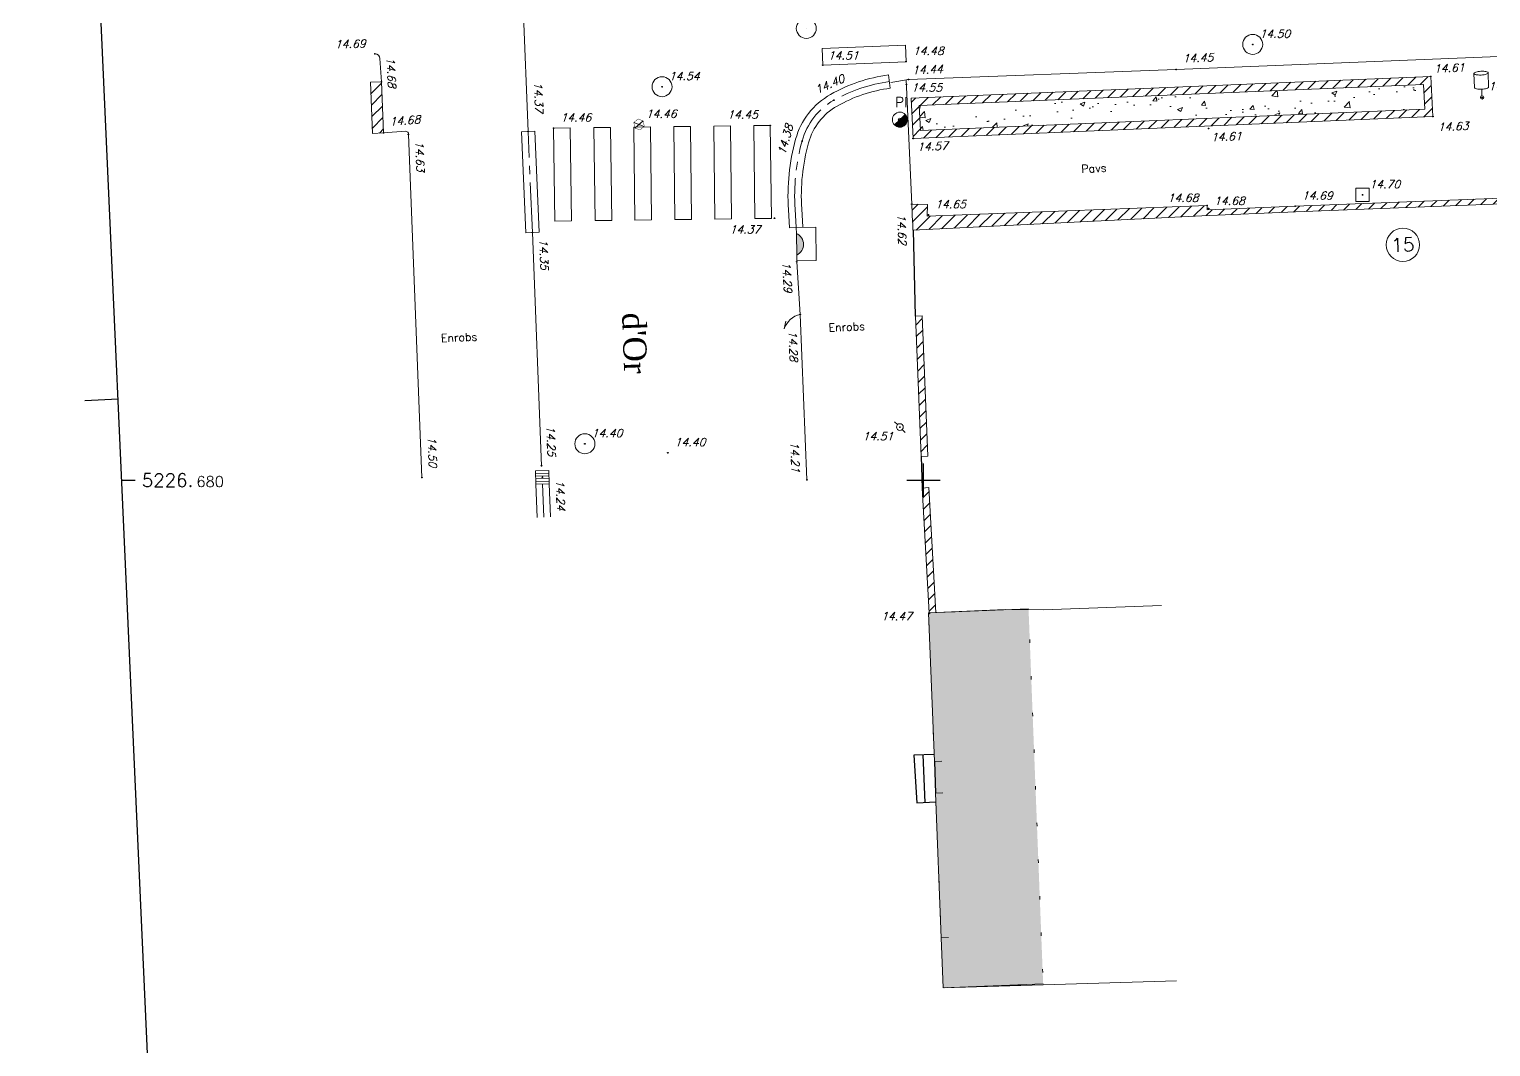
# Model space of a CAD drawing. Header units: metres. Extents: x 1373359 to 1376054, y 5226623 to 5228666.
# Drawn here: x 1375193.18 to 1375237.01, y 5226663.01 to 5226693.53 of the extents above; entities that cross this region are included whole.
import ezdxf
from ezdxf.enums import TextEntityAlignment as Align

# ---------------------------------------------------------------- set-up
doc = ezdxf.new("R2010")
doc.units = ezdxf.units.M
doc.header["$LTSCALE"] = 2
doc.header["$PDMODE"] = 32
doc.header["$PDSIZE"] = 0.02
doc.linetypes.add('AXES2', pattern=[1.125, 0.75, -0.125, 0.125, -0.125])
doc.linetypes.add('POINTILLE', pattern=[0.25, 0, -0.25])
doc.layers.get('0').update_dxf_attribs({"color": 6})
for name, color, linetype, lineweight in [('ASSEP_P_--GC--', 5, 'Continuous', 9), ('ASSEP_P_AFFRON', 5, 'Continuous', 0), ('ASSEP_P_AV--RC', 5, 'Continuous', 9), ('ASSEP_P_SENS', 5, 'Continuous', 0), ('ASSEU_P_AFFCAR', 124, 'Continuous', 9), ('ASSEU_P_AFFRON', 124, 'Continuous', 9), ('CAD_L_PARCELLE', 253, 'Continuous', 0), ('EAU_P_BCH', 4, 'Continuous', 9), ('EAU_P_BCR', 4, 'Continuous', 9), ('EAU_P_PI', 4, 'Continuous', 9), ('EV_F_TEXNATSOL', 7, 'Continuous', 0), ('FDP_F_BATI', 7, 'Continuous', 9), ('FDP_F_TBATNUM', 7, 'Continuous', 9), ('FDP_L_BATI', 7, 'Continuous', 9), ('FDP_L_HAIE', 3, 'Continuous', 9), ('FDP_L_MURPLEIN', 7, 'Continuous', 9), ('MOB_P_CORBEIL', 7, 'Continuous', 9), ('MOB_P_JARDINIE', 7, 'Continuous', 9), ('SIGH_F_PIETON', 7, 'Continuous', 9), ('VOIE_F_TEXNOM', 7, 'Continuous', 0), ('VOIE_L_BORDREV', 252, 'Continuous', 0), ('VOIE_L_BORDURE', 7, 'Continuous', 9)]:
    doc.layers.add(name, color=color, linetype=linetype, lineweight=lineweight)
for name, color, linetype in [('FDP_P_SEUILPIE', 7, 'Continuous'), ('MEP_F_CADRE', 7, 'Continuous'), ('MEP_F_CARRO', 7, 'Continuous'), ('MEP_F_TEXCARRO', 7, 'Continuous'), ('TopoAlt', 7, 'Continuous'), ('Topojis', 7, 'Continuous')]:
    doc.layers.add(name, color=color, linetype=linetype)
doc.styles.get("Standard").update_dxf_attribs({"font": 'romans.shx'})
doc.styles.add('TNR', font='TIMES.TTF', dxfattribs={"width": 0.9990000000000001})

# ---------------------------------------------------------------- blocks, each defined once
blk = doc.blocks.new('Tcpoint')
at = {"color": 0}
blk.add_point((0, 0), dxfattribs=at)
at = {"layer": 'TopoAlt'}
blk.add_attdef('ALT', (0.2, 0.2), '', height=0.24, dxfattribs=at)
blk = doc.blocks.new('u014')
at = {"color": 0}
blk.add_line((0, 0), (0, 0), dxfattribs=at)
blk.add_circle((0, 0), 0.3, dxfattribs=at)
blk = doc.blocks.new('CB020')
at = {"color": 0}
for p, q in [((-0.2121320343559603, 0.7286207031164622), (-0.2121320343559603, 0.3043566344045416)), ((0.2121320343559603, 0.3043566344045416), (0.2121320343559603, 0.7286207031164622)), ((0, 0.2475941356434816), (0, 0.049999999999983))]:
    blk.add_line(p, q, dxfattribs=at)
blk.add_lwpolyline([(-0.2121320343559603, 0.7286207031164622, 0.2546070259411211), (-0.203103297985308, 0.712039363947156, 0.0781838865440273), (-0.1500000000000057, 0.6884835553254192, 0.0377856375443553), (-0.0872342982138719, 0.6766777840298773, 0.0276032909903461), (0, 0.6718582043554023, 0.0276032909902828), (0.087234298213815, 0.676677784029863, 0.0377856375443278), (0.1500000000000057, 0.6884835553254192, 0.078183886543828), (0.2031032979853649, 0.712039363947156, 0.2546070259397133), (0.2121320343559603, 0.7286207031164622, 0.2546070259397133), (0.2031032979853649, 0.7452020422857686, 0.0781838865438275), (0.1500000000000057, 0.7687578509075053, 0.0377856375442318), (0.0872342982139571, 0.7805636222030472, 0.0276032909903192), (0, 0.7853832018775222, 0.0276032909903192), (-0.0872342982139571, 0.7805636222030472, 0.0377856375442313), (-0.1500000000000057, 0.7687578509075053, 0.0781838865438281), (-0.2031032979853649, 0.7452020422857686, 0.2546070259397133)], format="xyb", close=True, dxfattribs=at)
blk.add_circle((0, 0), 0.0500000000000007, dxfattribs=at)
for centre, radius, start, end in [((-0.1923917919529856, 0.3043566344045416), 0.0197402424029747, 180, 237.1376352018888), ((-0.1016902562190864, 0.444762000617331), 0.1868941698047382, 237.1376352015469, 255.0196853153949), ((-0.040618494593474, 0.6729985532377754), 0.4231602994554357, 255.0196853153972, 263.6753977021424), ((0, 1.039473474575331), 0.7918793389318495, 263.6753977020961, 270), ((0, 1.039473474576624), 0.7918793389331427, 270, 276.3246022978894), ((0.0406184945932751, 0.6729985532384433), 0.4231602994561313, 276.3246022978665, 284.9803146846055), ((0.1016902562189159, 0.4447620006179563), 0.1868941698053856, 284.9803146846061, 302.8623647984077), ((0.1923917919529288, 0.3043566344045416), 0.0197402424030327, 302.8623647983884, 0)]:
    blk.add_arc(centre, radius, start, end, dxfattribs=at)
blk = doc.blocks.new('CB014')
at = {"color": 0}
blk.add_line((0, 0), (0, 0), dxfattribs=at)
blk.add_lwpolyline([(-0.2, -0.2), (-0.2, 0.2), (0.2, 0.2), (0.2, -0.2)], close=True, dxfattribs=at)
blk = doc.blocks.new('szpoint')
at = {"color": 0}
blk.add_point((0, 0), dxfattribs=at)
blk = doc.blocks.new('a005')
at = {"color": 0, "const_width": 0.225}
blk.add_lwpolyline([(0.079667, 0.079432, -0.991398), (-0.079667, -0.079432, -0.6234810000000001)], format="xyb", dxfattribs=at)
at = {"color": 0}
for points in [[(-0.159334, -0.158863), (0, 0)], [(0, 0), (0.159334, 0.158863)]]:
    blk.add_lwpolyline(points, dxfattribs=at)
for radius in [0.225, 0.048726]:
    blk.add_circle((0, 0), radius, dxfattribs=at)
blk.add_text('PI', height=0.3, dxfattribs=at).set_placement((-0.142677, 0.374719))
blk = doc.blocks.new('CB019')
at = {"color": 0}
for p, q in [((-0.1562534288174554, -0.056756479490694), (0.1562534288174476, 0.0567564794906911)), ((-0.1258872885936226, 0.1085763443478142), (0.1258872885936288, -0.1085763443478196))]:
    blk.add_line(p, q, dxfattribs=at)
at = {"color": 0, "const_width": 0.012}
blk.add_lwpolyline([(-0.03014217657421, -0.1641134214925594), (0.1258872885936288, -0.1085763443478196), (0.1562534288174476, 0.0567564794906911), (0.0301421765742162, 0.164113421492554), (-0.1258872885936226, 0.1085763443478142), (-0.1562534288174554, -0.056756479490694)], close=True, dxfattribs=at)
blk = doc.blocks.new('CB008')
blk.add_hatch(color=0).paths.add_polyline_path([(0.1744186046506894, 3.173e-12), (0.8255813953582071, 5.2878e-12, 0.6420373032791394)])
at = {"color": 0}
for points in [[(0, 0.5856522521578525), (0.9999999999978842, 0.5856522521578525)], [(2.1148e-12, 0), (2.1148e-12, 0.5856522521578525)], [(1, -1.0574e-12), (1, 0.5856522521567947)], [(0, 0), (0.1744186046460223, 3.173e-12)], [(0.1744186046460223, 3.173e-12), (0.8255813953582071, 5.2878e-12)], [(0.8255813953582071, 5.2878e-12), (0.9999999999978842, -1.0574e-12)]]:
    blk.add_lwpolyline(points, dxfattribs=at)
blk.add_arc((0.5000000000052874, -0.1490356317121702), 0.3580710327879629, 24.59604716567143, 155.4039528350278, dxfattribs=at)
blk = doc.blocks.new('CB011')
at = {"color": 0, "flags": 128}
blk.add_lwpolyline([(2.1146e-12, 1e-16, 0.2637019758232769), (-0.6023337833135473, 0.2372629954025526), (-0.3736671554424475, 0.3004637960775582)], format="xyb", dxfattribs=at)
blk = doc.blocks.new('a001')
at = {"color": 0}
for points in [[(0.160355, 0.160355), (0.070711, 0.070711)], [(-0.070711, -0.070711), (-0.160355, -0.160355)]]:
    blk.add_lwpolyline(points, dxfattribs=at)
blk.add_circle((0, 0), 0.1, dxfattribs=at)
blk = doc.blocks.new('CB006')
at = {"color": 0}
for p, q in [((-0.039996, 0.19998), (-0.039996, -0.19998)), ((0.039996, 0.19998), (0.039996, -0.19998)), ((0.039996, -0.19998), (0.039996, -0.19998))]:
    blk.add_line(p, q, dxfattribs=at)
for points in [[(-0.19998, -0.19998), (0.19998, -0.19998), (0.19998, 0.19998), (-0.19998, 0.19998), (-0.19998, -0.19998)], [(-0.119988, 0.19998), (-0.119988, -0.19998)], [(0.119988, 0.19998), (0.119988, -0.19998)]]:
    blk.add_lwpolyline(points, dxfattribs=at)
blk.add_point((0, 0), dxfattribs=at)

msp = doc.modelspace()

# ---------------------------------------------------------------- hatches: boundary and pattern name
at = {"layer": 'FDP_F_BATI'}
msp.add_hatch(color=9, dxfattribs=at).paths.add_polyline_path([(1375223.15018987, 5226676.141823376), (1375220.152460658, 5226676.025120447), (1375220.326121235, 5226671.56315686), (1375220.363108467, 5226670.612822111), (1375220.531980031, 5226666.273905466), (1375220.590377753, 5226664.773458375), (1375223.588108157, 5226664.890130682)])
at = {"layer": 'FDP_L_HAIE'}
h = msp.add_hatch(dxfattribs=at)
h.set_pattern_fill('AR-CONC', color=256, scale=0.008, style=0)
h.set_pattern_definition([(50, (1375219.868597483, 5226690.491336435), (1.457477351968032, -0.1275126843112247), [0.1524, -1.6764]), (355, (1375219.868597483, 5226690.491336435), (-0.2819426078053359, 1.528453143057439), [0.12192, -1.341119999999999]), (100.451, (1375219.990053482, 5226690.480710434), (1.175540013327673, 1.400933502562335), [0.12952, -1.424719999999999]), (46.1842, (1375219.868597483, 5226690.897736435), (2.168632327137039, -0.3363386234618172), [0.2286, -2.5146]), (96.6356, (1375220.049316683, 5226690.869708435), (1.899233875729897, 1.979404447120393), [0.19428, -2.13708]), (351.184, (1375219.868597483, 5226690.897736435), (1.899236846511471, 1.979400942884781), [0.18288, -2.01168]), (21, (1375220.071797482, 5226690.796136436), (1.212919038683066, -0.8181241481341), [0.1524, -1.6764]), (326, (1375220.071797482, 5226690.796136436), (0.4944162267811766, 1.473503728978554), [0.12192, -1.341119999999999]), (71.4514, (1375220.172873482, 5226690.727959635), (1.707331926160995, 0.6553828617284596), [0.12952, -1.424719999999999]), (37.5, (1375219.868597483, 5226690.491336435), (0.0247088260047345, 0.6764403109852248), [0, -1.324864, 0, -1.361439999999999, 0, -1.3462]), (7.499999999999999, (1375219.868597483, 5226690.491336435), (0.534557300082446, 0.801444598544956), [0, -0.776224, 0, -1.294383999999999, 0, -0.5130800000000001]), (327.5, (1375219.415461482, 5226690.491336435), (1.084724761334971, -0.0458299519413877), [0, -0.508, 0, -1.58496, 0, -2.10312]), (317.5, (1375219.212261482, 5226690.491336435), (1.185033451088144, 0.2034119282666641), [0, -0.6604, 0, -1.052575999999999, 0, -1.49352])])
h.paths.add_polyline_path([(1375234.995041388, 5226691.873728911), (1375219.868597483, 5226691.241584773), (1375219.906244001, 5226690.491336435), (1375235.035681781, 5226691.133488818)])
at = {"layer": 'FDP_L_MURPLEIN'}
h = msp.add_hatch(dxfattribs=at)
h.set_pattern_fill('ANSI31', color=256, scale=0.08, style=0)
h.set_pattern_definition([(45, (1375203.313853198, 5226690.405834815), (-0.179605122421383, 0.1796051224213831), [])])
h.paths.add_polyline_path([(1375203.741340999, 5226691.954719999), (1375203.411674177, 5226691.939894813), (1375203.480661177, 5226690.405834815), (1375203.810328, 5226690.42066)])
h = msp.add_hatch(dxfattribs=at)
h.set_pattern_fill('ANSI31', color=256, scale=0.08, style=0)
h.set_pattern_definition([(45, (1375219.651095, 5226687.734304859), (-0.179605122421383, 0.1796051224213831), [])])
h.paths.add_polyline_path([(1375219.671783507, 5226687.734304858), (1375219.651095, 5226688.281708999), (1375220.120902, 5226688.272719), (1375220.114174466, 5226687.921145883), (1375228.503692, 5226688.238218001), (1375228.508686974, 5226688.110173856), (1375231.146588, 5226688.218779001), (1375237.072365955, 5226688.453320295), (1375243.778735186, 5226688.70839574), (1375243.785196431, 5226688.538518572), (1375237.078958234, 5226688.28344811), (1375231.153446234, 5226688.048917342), (1375228.345457114, 5226687.933309497), (1375219.680553168, 5226687.502265473)])
h = msp.add_hatch(dxfattribs=at)
h.set_pattern_fill('ANSI31', color=256, scale=0.08, style=0)
h.set_pattern_definition([(45, (1375219.76057579, 5226676.025884811), (-0.179605122421383, 0.1796051224213831), [])])
h.paths.add_polyline_path([(1375219.960418033, 5226684.928228586), (1375219.76057579, 5226684.92028643), (1375219.927786158, 5226680.712902719), (1375220.127628401, 5226680.720844875)])
h.paths.add_polyline_path([(1375220.160325238, 5226679.778911694), (1375219.960643828, 5226679.767627429), (1375220.172094734, 5226676.025884811), (1375220.371974096, 5226676.033666202)])
at = {"layer": 'MOB_P_JARDINIE'}
h = msp.add_hatch(dxfattribs=at)
h.set_pattern_fill('ANSI31', color=256, scale=0.08, style=0)
h.set_pattern_definition([(45, (1375219.627263, 5226690.251865001), (-0.179605122421383, 0.1796051224213831), [])])
h.paths.add_polyline_path([(1375235.212251, 5226692.113007), (1375219.627263, 5226691.461699998), (1375219.687971, 5226690.251865001), (1375235.278102, 5226690.913571001)])
h.paths.add_polyline_path([(1375234.995041388, 5226691.873728911), (1375235.035681781, 5226691.133488819), (1375219.906244001, 5226690.491336436), (1375219.868597483, 5226691.241584773)], flags=16)

# ---------------------------------------------------------------- linework, layer by layer
at = {"layer": 'CAD_L_PARCELLE', "flags": 128}
for points, elevation in [([(1375220.152460658, 5226676.025120447), (1375222.444774402, 5226676.121972293), (1375223.590488894, 5226676.113112874), (1375227.137680731, 5226676.243290811)], -0.5220000000000004), ([(1375220.590377753, 5226664.773458374), (1375227.587510738, 5226664.985001973)], -0.1159999999999997)]:
    msp.add_lwpolyline(points, dxfattribs=dict(at, elevation=elevation))
at = {"layer": 'FDP_F_BATI', "color": 255, "linetype": 'POINTILLE', "ltscale": 2, "elevation": -0.5220000000000004, "flags": 128}
msp.add_lwpolyline([(1375223.150189869, 5226676.141823374), (1375220.152460658, 5226676.025120447), (1375220.326121235, 5226671.56315686), (1375220.363108467, 5226670.612822111), (1375220.531980031, 5226666.273905466), (1375220.590377753, 5226664.773458374), (1375223.588108157, 5226664.890130682)], close=True, dxfattribs=at)
at = {"layer": 'FDP_F_TBATNUM'}
msp.add_circle((1375234.377818888, 5226687.064040482), 0.49880264256791, dxfattribs=at)
at = {"layer": 'FDP_L_BATI', "flags": 128}
for points, elevation in [([(1375223.150189869, 5226676.141823374), (1375220.152460658, 5226676.025120447), (1375220.326121235, 5226671.56315686)], -0.5220000000000004), ([(1375220.152460658, 5226676.025120447), (1375220.326121235, 5226671.56315686), (1375220.545925992, 5226671.571770545)], -0.5220000000000004), ([(1375220.545925992, 5226671.571770545), (1375220.326121235, 5226671.56315686)], -0.1129999999999995), ([(1375220.582945003, 5226670.621363663), (1375220.363108467, 5226670.612822111), (1375220.531980031, 5226666.273905466)], -0.1159999999999997), ([(1375220.531980031, 5226666.273905466), (1375220.590377753, 5226664.773458374), (1375223.588108157, 5226664.890130682)], -0.1159999999999997)]:
    msp.add_lwpolyline(points, dxfattribs=dict(at, elevation=elevation))
at = {"layer": 'FDP_L_MURPLEIN', "flags": 128}
msp.add_lwpolyline([(1375203.741341, 5226691.954719999), (1375203.810328, 5226690.42066), (1375203.480661177, 5226690.405834814), (1375203.411674178, 5226691.939894814)], close=True, dxfattribs=at)
msp.add_lwpolyline([(1375219.671783507, 5226687.734304858), (1375219.651095, 5226688.281708999), (1375220.120902, 5226688.272719), (1375220.114174466, 5226687.921145883), (1375228.503692, 5226688.238218001), (1375228.508686974, 5226688.110173856), (1375231.146588, 5226688.218779001), (1375237.072365955, 5226688.453320295), (1375243.778735186, 5226688.70839574), (1375243.785196431, 5226688.538518572), (1375237.078958234, 5226688.28344811), (1375231.153446234, 5226688.048917342), (1375228.345457114, 5226687.933309497), (1375219.680553168, 5226687.502265473), (1375219.676189226, 5226687.734471368)], dxfattribs=at)
for points, elevation in [([(1375219.960418033, 5226684.928228586), (1375219.76057579, 5226684.92028643), (1375219.927786158, 5226680.712902719), (1375220.127628401, 5226680.720844875)], -0.4329999999999999), ([(1375220.160325238, 5226679.778911694), (1375219.960643828, 5226679.767627429), (1375220.172094734, 5226676.025884811), (1375220.371974096, 5226676.033666202)], -0.4550000000000001)]:
    msp.add_lwpolyline(points, close=True, dxfattribs=dict(at, elevation=elevation))
at = {"layer": 'FDP_L_MURPLEIN', "elevation": -0.3729999999999993, "flags": 128}
msp.add_lwpolyline([(1375220.751861572, 5226666.282463303), (1375220.531980031, 5226666.273905466)], dxfattribs=at)
at = {"layer": 'FDP_P_SEUILPIE', "flags": 128}
for points, elevation in [([(1375219.76057579, 5226684.92028643), (1375219.700104876, 5226687.504817195)], -0.3710000000000004), ([(1375219.927786158, 5226680.712902719), (1375219.960643828, 5226679.767627429)], -0.4329999999999999), ([(1375220.31779179, 5226671.777170199), (1375219.706073964, 5226671.753322333), (1375219.795295095, 5226670.326607369), (1375220.373372229, 5226670.349109232)], -0.4625000000000004), ([(1375220.046386167, 5226670.337710238), (1375219.994164916, 5226671.76455358)], -0.3070000000000004), ([(1375220.326121235, 5226671.56315686), (1375220.363108467, 5226670.612822111)], -0.5220000000000004)]:
    msp.add_lwpolyline(points, dxfattribs=dict(at, elevation=elevation))
at = {"layer": 'MEP_F_CADRE', "flags": 128}
msp.add_lwpolyline([(1375193.19225885, 5226741.779794561), (1375276.097804632, 5226745.506518547), (1375273.475288545, 5226803.847605349), (1375440.306821014, 5226811.346923612), (1375448.219275371, 5226635.32467199), (1375198.471472275, 5226624.098147647), (1375193.181534004, 5226741.779312464)], dxfattribs=at)
at = {"layer": 'MEP_F_CARRO'}
for p, q in [((1375220, 5226679.5), (1375220, 5226680.499999999)), ((1375219.5, 5226680), (1375220.5, 5226680))]:
    msp.add_line(p, q, dxfattribs=at)
at = {"layer": 'MEP_F_TEXCARRO'}
msp.add_line((1375195.958603299, 5226680), (1375196.358603299, 5226680), dxfattribs=at)
at = {"layer": 'MEP_F_TEXCARRO', "flags": 128}
msp.add_lwpolyline([(1375194.849964976, 5226682.394328352), (1375195.848956189, 5226682.439234449)], dxfattribs=at)
at = {"layer": 'MOB_P_JARDINIE', "flags": 128}
for points in [[(1375235.212251, 5226692.113007), (1375235.278102, 5226690.913570999), (1375219.687971, 5226690.251865001), (1375219.627263, 5226691.461699999)], [(1375234.995041388, 5226691.873728911), (1375235.035681781, 5226691.133488818), (1375219.906244001, 5226690.491336436), (1375219.868597483, 5226691.241584773)]]:
    msp.add_lwpolyline(points, close=True, dxfattribs=at)
at = {"layer": 'SIGH_F_PIETON', "flags": 128}
msp.add_lwpolyline([(1375216.956207883, 5226692.954103413), (1375216.976343, 5226692.454509), (1375219.478120033, 5226692.555337938), (1375219.457984916, 5226693.05493235), (1375216.956207883, 5226692.954103413)], dxfattribs=at)
at = {"layer": 'SIGH_F_PIETON'}
for points in [[(1375208.944091257, 5226687.772972933), (1375208.907932, 5226690.562883), (1375209.40789001, 5226690.569362818), (1375209.444049268, 5226687.779452751)], [(1375210.648748089, 5226687.795066523), (1375210.148790079, 5226687.788586705), (1375210.112630821, 5226690.578496771), (1375210.612588832, 5226690.584976591)], [(1375211.847447414, 5226687.810602535), (1375211.347489404, 5226687.804122717), (1375211.311330146, 5226690.594032784), (1375211.811288157, 5226690.600512603)], [(1375212.546188729, 5226687.81965873), (1375212.510029471, 5226690.609568796), (1375213.009987482, 5226690.616048614), (1375213.04614674, 5226687.826138547)], [(1375213.744888054, 5226687.835194741), (1375213.708728797, 5226690.625104809), (1375214.208686807, 5226690.631584626), (1375214.244846064, 5226687.84167456)], [(1375214.907428122, 5226690.64064082), (1375215.401473, 5226690.647044001), (1375215.437632257, 5226687.857133933), (1375214.943587379, 5226687.850730753)]]:
    msp.add_lwpolyline(points, close=True, dxfattribs=at)
at = {"layer": 'VOIE_L_BORDREV', "flags": 128}
msp.add_lwpolyline([(1375219.651095, 5226688.281708999), (1375219.48009125, 5226692.010841286)], dxfattribs=at)
at = {"layer": 'VOIE_L_BORDURE', "flags": 128}
for points in [[(1375208.145079, 5226690.464897), (1375207.844624, 5226697.953692999), (1375207.40133091, 5226710.191936778)], [(1375249.36993, 5226693.170997), (1375238.737311, 5226692.773684), (1375227.578589, 5226692.326163), (1375219.551249, 5226692.022505999), (1375219.019697, 5226691.93537)], [(1375208.544249, 5226680.437711999), (1375208.271351, 5226687.432753999)], [(1375216.199004, 5226686.554845), (1375216.301691, 5226684.977436999), (1375216.505012, 5226680.011395)]]:
    msp.add_lwpolyline(points, dxfattribs=at)
for points in [[(1375203.550226, 5226692.790236, -0.4040907157109199), (1375203.700535, 5226692.651809001), (1375203.741341, 5226691.954719999)], [(1375203.810328, 5226690.42066), (1375204.462546, 5226690.471807001, -0.4868848232793723), (1375204.552928, 5226690.373388), (1375204.959499, 5226680.086375)]]:
    msp.add_lwpolyline(points, format="xyb", dxfattribs=at)
at = {"layer": 'VOIE_L_BORDURE'}
msp.add_lwpolyline([(1375216.384993058, 5226687.594821942), (1375216.348884058, 5226688.144627941, -0.0836989135294464), (1375216.550334408, 5226690.123976359, -0.1994492015846447), (1375217.409616103, 5226691.226208345, -0.0960550114234622), (1375219.005164155, 5226691.76093899), (1375218.952575844, 5226692.157467009, 0.0960550114234622), (1375217.212637896, 5226691.574345655, 0.1994492015846448), (1375216.164659591, 5226690.230065639, 0.0836989135294464), (1375215.949743942, 5226688.118414057), (1375215.985852942, 5226687.568608058)], format="xyb", close=True, dxfattribs=at)
at = {"layer": 'VOIE_L_BORDURE', "linetype": 'AXES2', "flags": 128}
msp.add_lwpolyline([(1375218.97887, 5226691.959203, 0.0960550114234623), (1375217.311127, 5226691.400276999, 0.1994492015846448), (1375216.357497, 5226690.177020999, 0.0836989135294464), (1375216.149314, 5226688.131521), (1375216.185423, 5226687.581715)], format="xyb", dxfattribs=at)
at = {"layer": 'VOIE_L_BORDURE', "flags": 128}
msp.add_lwpolyline([(1375208.471177799, 5226687.441075681), (1375208.071524201, 5226687.424432318), (1375207.945252201, 5226690.456575318), (1375208.344905799, 5226690.473218682)], close=True, dxfattribs=at)
at = {"layer": 'VOIE_L_BORDURE', "linetype": 'AXES2', "flags": 128}
for points in [[(1375208.271351, 5226687.432753999), (1375208.145079, 5226690.464897)], [(1375208.577016902, 5226679.889860014), (1375208.616000307, 5226678.890620157)]]:
    msp.add_lwpolyline(points, dxfattribs=at)
at = {"layer": 'VOIE_L_BORDURE'}
for points in [[(1375208.377188915, 5226679.882064112), (1375208.416172321, 5226678.882824254)], [(1375208.776844889, 5226679.897655915), (1375208.815828294, 5226678.898416056)]]:
    msp.add_lwpolyline(points, dxfattribs=at)

# ---------------------------------------------------------------- block references
at = {"layer": 'ASSEP_P_--GC--', "yscale": -1.000000000102464, "rotation": 272.2341507290387}
msp.add_blockref('CB006', (1375208.569221, 5226680.089688), dxfattribs=at)
at = {"layer": 'ASSEP_P_AFFRON', "yscale": -1}
for p in [(1375216.486005, 5226693.555391), (1375209.84488, 5226681.094609999)]:
    msp.add_blockref('u014', p, dxfattribs=at)
at = {"layer": 'ASSEP_P_AV--RC', "rotation": 270.7577284560021}
msp.add_blockref('CB008', (1375216.185423, 5226687.581715), dxfattribs=at)
at = {"layer": 'ASSEP_P_SENS', "xscale": -1, "yscale": -1.000000000157062, "rotation": 243.818159610016}
msp.add_blockref('CB011', (1375216.301690999, 5226684.977436999), dxfattribs=at)
at = {"layer": 'ASSEU_P_AFFCAR', "yscale": -1}
msp.add_blockref('CB014', (1375233.168476, 5226688.558396), dxfattribs=at)
at = {"layer": 'ASSEU_P_AFFRON', "yscale": -1}
for p in [(1375229.871899, 5226693.076016999), (1375212.15847, 5226691.806815999)]:
    msp.add_blockref('u014', p, dxfattribs=at)
at = {"layer": 'EAU_P_BCH', "yscale": -1}
msp.add_blockref('CB019', (1375211.469631, 5226690.673909001), dxfattribs=at)
at = {"layer": 'EAU_P_BCR', "yscale": -1}
msp.add_blockref('a001', (1375219.294081, 5226681.597447001), dxfattribs=at)
at = {"layer": 'EAU_P_PI'}
msp.add_blockref('a005', (1375219.291518, 5226690.817320001), dxfattribs=at)
at = {"layer": 'MOB_P_CORBEIL', "rotation": 2.296618792898399}
msp.add_blockref('CB020', (1375236.748962, 5226691.485058), dxfattribs=at)
at = {"layer": 'Topojis'}
ref = msp.add_blockref('Tcpoint', (1375203.550226, 5226692.790236), dxfattribs=dict(at, rotation=1.362846591542145))
ref.add_attrib('ALT', '14.69', (1375202.347945764, 5226692.95852708), dxfattribs={"layer": 'TopoAlt', "height": 0.2399999999999999, "rotation": 1.362846591542145, "oblique": 18})
ref = msp.add_blockref('Tcpoint', (1375229.871899, 5226693.076016999), dxfattribs=at)
ref.add_attrib('ALT', '14.50', (1375230.071899, 5226693.276017), dxfattribs={"layer": 'TopoAlt', "height": 0.24, "oblique": 18})
ref = msp.add_blockref('Tcpoint', (1375216.976343, 5226692.454509), dxfattribs=at)
ref.add_attrib('ALT', '14.51', (1375217.127169432, 5226692.624845651), dxfattribs={"layer": 'TopoAlt', "height": 0.24, "oblique": 18})
ref = msp.add_blockref('Tcpoint', (1375219.477919, 5226692.560325999), dxfattribs=at)
ref.add_attrib('ALT', '14.48', (1375219.677919, 5226692.760326), dxfattribs={"layer": 'TopoAlt', "height": 0.24, "oblique": 18})
ref = msp.add_blockref('Tcpoint', (1375227.578589, 5226692.326163), dxfattribs=dict(at, rotation=2.166343150734574))
ref.add_attrib('ALT', '14.45', (1375227.770885896, 5226692.533580221), dxfattribs={"layer": 'TopoAlt', "height": 0.24, "rotation": 2.166343150734574, "oblique": 18})
ref = msp.add_blockref('Tcpoint', (1375203.741341, 5226691.954719999), dxfattribs=dict(at, rotation=273.3501411184565))
ref.add_attrib('ALT', '14.68', (1375203.892689675, 5226692.696581206), dxfattribs={"layer": 'TopoAlt', "height": 0.2399999999999999, "rotation": 273.3501411184565, "oblique": 18})
ref = msp.add_blockref('Tcpoint', (1375212.15847, 5226691.806815999), dxfattribs=at)
ref.add_attrib('ALT', '14.54', (1375212.35847, 5226692.006816), dxfattribs={"layer": 'TopoAlt', "height": 0.24, "oblique": 18})
ref = msp.add_blockref('Tcpoint', (1375219.551249, 5226692.022505999), dxfattribs=dict(at, rotation=2.166343151630775))
ref.add_attrib('ALT', '14.44', (1375219.657686294, 5226692.182936404), dxfattribs={"layer": 'TopoAlt', "height": 0.2399999999999999, "rotation": 2.166343151630775, "oblique": 18})
ref = msp.add_blockref('Tcpoint', (1375235.212251, 5226692.113007), dxfattribs=dict(at, rotation=2.39303622412451))
ref.add_attrib('ALT', '14.61', (1375235.307716791, 5226692.227539492), dxfattribs={"layer": 'TopoAlt', "height": 0.2399999999999999, "rotation": 2.39303622412451, "oblique": 18})
ref = msp.add_blockref('Tcpoint', (1375208.145079, 5226690.464897001), dxfattribs=dict(at, rotation=272.2975089185313))
ref.add_attrib('ALT', '14.37', (1375208.319131386, 5226691.95527964), dxfattribs={"layer": 'TopoAlt', "height": 0.24, "rotation": 272.2975089185313, "oblique": 18})
ref = msp.add_blockref('Tcpoint', (1375217.311127, 5226691.400276999), dxfattribs=dict(at, rotation=24.01473190123684))
ref.add_attrib('ALT', '14.40', (1375216.810754336, 5226691.585713484), dxfattribs={"layer": 'TopoAlt', "height": 0.24, "rotation": 24.01473190123684, "oblique": 18})
ref = msp.add_blockref('Tcpoint', (1375219.486647, 5226691.867878001), dxfattribs=at)
ref.add_attrib('ALT', '14.55', (1375219.630426724, 5226691.660390796), dxfattribs={"layer": 'TopoAlt', "height": 0.24, "oblique": 18})
ref = msp.add_blockref('Tcpoint', (1375236.748962, 5226691.485058), dxfattribs=dict(at, rotation=2.296618792898399))
ref.add_attrib('ALT', '14.63', (1375236.940786787, 5226691.692911917), dxfattribs={"layer": 'TopoAlt', "height": 0.2399999999999999, "rotation": 2.296618792898399, "oblique": 18})
ref = msp.add_blockref('Tcpoint', (1375203.810328, 5226690.42066), dxfattribs=dict(at, rotation=4.483964013676023))
ref.add_attrib('ALT', '14.68', (1375203.994079835, 5226690.635683866), dxfattribs={"layer": 'TopoAlt', "height": 0.2399999999999999, "rotation": 4.483964013676023, "oblique": 18})
ref = msp.add_blockref('Tcpoint', (1375208.907932, 5226690.562883), dxfattribs=at)
ref.add_attrib('ALT', '14.46', (1375209.107932, 5226690.762883), dxfattribs={"layer": 'TopoAlt', "height": 0.24, "oblique": 18})
ref = msp.add_blockref('Tcpoint', (1375211.469631, 5226690.673909001), dxfattribs=at)
ref.add_attrib('ALT', '14.46', (1375211.669631, 5226690.873908999), dxfattribs={"layer": 'TopoAlt', "height": 0.24, "oblique": 18})
ref = msp.add_blockref('Tcpoint', (1375215.401473, 5226690.647044001), dxfattribs=at)
ref.add_attrib('ALT', '14.45', (1375214.109572197, 5226690.84878994), dxfattribs={"layer": 'TopoAlt', "height": 0.24, "oblique": 18})
ref = msp.add_blockref('Tcpoint', (1375235.278102, 5226690.913570999), dxfattribs=dict(at, rotation=2.430397736256846))
ref.add_attrib('ALT', '14.63', (1375235.42384344, 5226690.474009175), dxfattribs={"layer": 'TopoAlt', "height": 0.2399999999999999, "rotation": 2.430397736256846, "oblique": 18})
ref = msp.add_blockref('Tcpoint', (1375216.357497, 5226690.177020999), dxfattribs=dict(at, rotation=74.61978395467617))
ref.add_attrib('ALT', '14.38', (1375215.850858293, 5226689.741338993), dxfattribs={"layer": 'TopoAlt', "height": 0.2399999999999999, "rotation": 74.61978395467617, "oblique": 18})
msp.add_blockref('szpoint', (1375219.291518, 5226690.817320001), dxfattribs=at)
ref = msp.add_blockref('Tcpoint', (1375228.551817, 5226690.548776), dxfattribs=dict(at, rotation=2.430397739588899))
ref.add_attrib('ALT', '14.61', (1375228.621421289, 5226690.168449147), dxfattribs={"layer": 'TopoAlt', "height": 0.24, "rotation": 2.430397739588899, "oblique": 18})
ref = msp.add_blockref('Tcpoint', (1375204.552928, 5226690.373388), dxfattribs=dict(at, rotation=272.2633085571205))
ref.add_attrib('ALT', '14.63', (1375204.76067036, 5226690.181442404), dxfattribs={"layer": 'TopoAlt', "height": 0.2399999999999999, "rotation": 272.2633085571205, "oblique": 18})
ref = msp.add_blockref('Tcpoint', (1375219.687971001, 5226690.251865002), dxfattribs=dict(at, rotation=2.430397742433733))
ref.add_attrib('ALT', '14.57', (1375219.81004079, 5226689.878237415), dxfattribs={"layer": 'TopoAlt', "height": 0.2399999999999999, "rotation": 2.430397742433733, "oblique": 18})
ref = msp.add_blockref('Tcpoint', (1375233.168476, 5226688.558396), dxfattribs=at)
ref.add_attrib('ALT', '14.70', (1375233.368476, 5226688.758396001), dxfattribs={"layer": 'TopoAlt', "height": 0.24, "oblique": 18})
ref = msp.add_blockref('Tcpoint', (1375219.651095, 5226688.281708999), dxfattribs=dict(at, rotation=272.164397637518))
ref.add_attrib('ALT', '14.62', (1375219.215810594, 5226687.993002216), dxfattribs={"layer": 'TopoAlt', "height": 0.24, "rotation": 272.164397637518, "oblique": 18})
ref = msp.add_blockref('Tcpoint', (1375220.146258, 5226687.962387), dxfattribs=at)
ref.add_attrib('ALT', '14.65', (1375220.346258, 5226688.162387), dxfattribs={"layer": 'TopoAlt', "height": 0.24, "oblique": 18})
ref = msp.add_blockref('Tcpoint', (1375228.503692, 5226688.238218001), dxfattribs=at)
ref.add_attrib('ALT', '14.68', (1375227.318322605, 5226688.352290292), dxfattribs={"layer": 'TopoAlt', "height": 0.24, "oblique": 18})
ref = msp.add_blockref('Tcpoint', (1375228.547094, 5226688.151789001), dxfattribs=at)
ref.add_attrib('ALT', '14.68', (1375228.710180204, 5226688.263094838), dxfattribs={"layer": 'TopoAlt', "height": 0.24, "oblique": 18})
ref = msp.add_blockref('Tcpoint', (1375231.146588, 5226688.218779001), dxfattribs=at)
ref.add_attrib('ALT', '14.69', (1375231.346588, 5226688.418779), dxfattribs={"layer": 'TopoAlt', "height": 0.24, "oblique": 18})
ref = msp.add_blockref('Tcpoint', (1375215.529839, 5226687.858328999), dxfattribs=at)
ref.add_attrib('ALT', '14.37', (1375214.183599044, 5226687.403821898), dxfattribs={"layer": 'TopoAlt', "height": 0.24, "oblique": 18})
ref = msp.add_blockref('Tcpoint', (1375208.271351, 5226687.432753999), dxfattribs=dict(at, rotation=272.2341507290387))
ref.add_attrib('ALT', '14.35', (1375208.478995654, 5226687.240702709), dxfattribs={"layer": 'TopoAlt', "height": 0.24, "rotation": 272.2341507290387, "oblique": 18})
ref = msp.add_blockref('Tcpoint', (1375216.199004, 5226686.554845), dxfattribs=dict(at, rotation=273.7246176366194))
ref.add_attrib('ALT', '14.29', (1375215.762390138, 5226686.555874887), dxfattribs={"layer": 'TopoAlt', "height": 0.2399999999999999, "rotation": 273.7246176366194, "oblique": 18})
ref = msp.add_blockref('Tcpoint', (1375216.301691, 5226684.977436999), dxfattribs=dict(at, rotation=272.3445094846109))
ref.add_attrib('ALT', '14.28', (1375215.956078827, 5226684.492164023), dxfattribs={"layer": 'TopoAlt', "height": 0.24, "rotation": 272.3445094846109, "oblique": 18})
ref = msp.add_blockref('Tcpoint', (1375208.544249, 5226680.437711999), dxfattribs=dict(at, rotation=272.2341507290387))
ref.add_attrib('ALT', '14.25', (1375208.694399818, 5226681.644701193), dxfattribs={"layer": 'TopoAlt', "height": 0.24, "rotation": 272.2341507290387, "oblique": 18})
ref = msp.add_blockref('Tcpoint', (1375209.84488, 5226681.094609999), dxfattribs=at)
ref.add_attrib('ALT', '14.40', (1375210.04488, 5226681.29461), dxfattribs={"layer": 'TopoAlt', "height": 0.24, "oblique": 18})
ref = msp.add_blockref('Tcpoint', (1375212.333474, 5226680.825783001), dxfattribs=at)
ref.add_attrib('ALT', '14.40', (1375212.533474, 5226681.025783), dxfattribs={"layer": 'TopoAlt', "height": 0.24, "oblique": 18})
ref = msp.add_blockref('Tcpoint', (1375219.294081, 5226681.597447001), dxfattribs=at)
ref.add_attrib('ALT', '14.51', (1375218.170167023, 5226681.197882081), dxfattribs={"layer": 'TopoAlt', "height": 0.24, "oblique": 18})
ref = msp.add_blockref('Tcpoint', (1375204.959499, 5226680.086375), dxfattribs=dict(at, rotation=272.2633085571205))
ref.add_attrib('ALT', '14.50', (1375205.13305298, 5226681.314978345), dxfattribs={"layer": 'TopoAlt', "height": 0.2399999999999999, "rotation": 272.2633085571205, "oblique": 18})
ref = msp.add_blockref('Tcpoint', (1375216.505012, 5226680.011395), dxfattribs=dict(at, rotation=272.3445094846109))
ref.add_attrib('ALT', '14.21', (1375216.011179751, 5226681.165396353), dxfattribs={"layer": 'TopoAlt', "height": 0.24, "rotation": 272.3445094846109, "oblique": 18})
ref = msp.add_blockref('Tcpoint', (1375208.569221, 5226680.089688), dxfattribs=dict(at, rotation=272.2341507556988))
ref.add_attrib('ALT', '14.24', (1375208.975728957, 5226680.015350447), dxfattribs={"layer": 'TopoAlt', "height": 0.24, "rotation": 272.2341507556988, "oblique": 18})
ref = msp.add_blockref('Tcpoint', (1375220.173935, 5226676.003595001), dxfattribs=at)
ref.add_attrib('ALT', '14.47', (1375218.724745114, 5226675.802445621), dxfattribs={"layer": 'TopoAlt', "height": 0.24, "oblique": 18})

# ---------------------------------------------------------------- texts
at = {"layer": 'EV_F_TEXNATSOL'}
for s, p in [('Pavs', (1375224.739866158, 5226689.220852781, -14.421)), ('Enrobs', (1375205.533111055, 5226684.143980722, -14.421)), ('Enrobs', (1375217.158420926, 5226684.457951181, -14.421))]:
    msp.add_text(s, height=0.24, rotation=2.432808542180835, dxfattribs=at).set_placement(p)
at = {"layer": 'FDP_F_TBATNUM'}
msp.add_text('15', height=0.4060000000000001, rotation=2.356914985433818, dxfattribs=at).set_placement((1375234.377818888, 5226687.064040482), align=Align.MIDDLE_CENTER)
at = {"layer": 'MEP_F_TEXCARRO'}
for s, height, p in [('5226.', 0.4, (1375196.558603299, 5226679.8)), ('680', 0.3200000000000001, (1375198.196698537, 5226679.8))]:
    msp.add_text(s, height=height, dxfattribs=at).set_placement(p)
at = {"layer": 'VOIE_F_TEXNOM', "style": 'TNR', "width": 0.9990000000000001}
msp.add_text("Rue                               Eugne                                           d'Or", height=0.7, rotation=272.0744580950048, dxfattribs=at).set_placement((1375210.090554181, 5226708.942644117))

doc.saveas('drawing.dxf')
